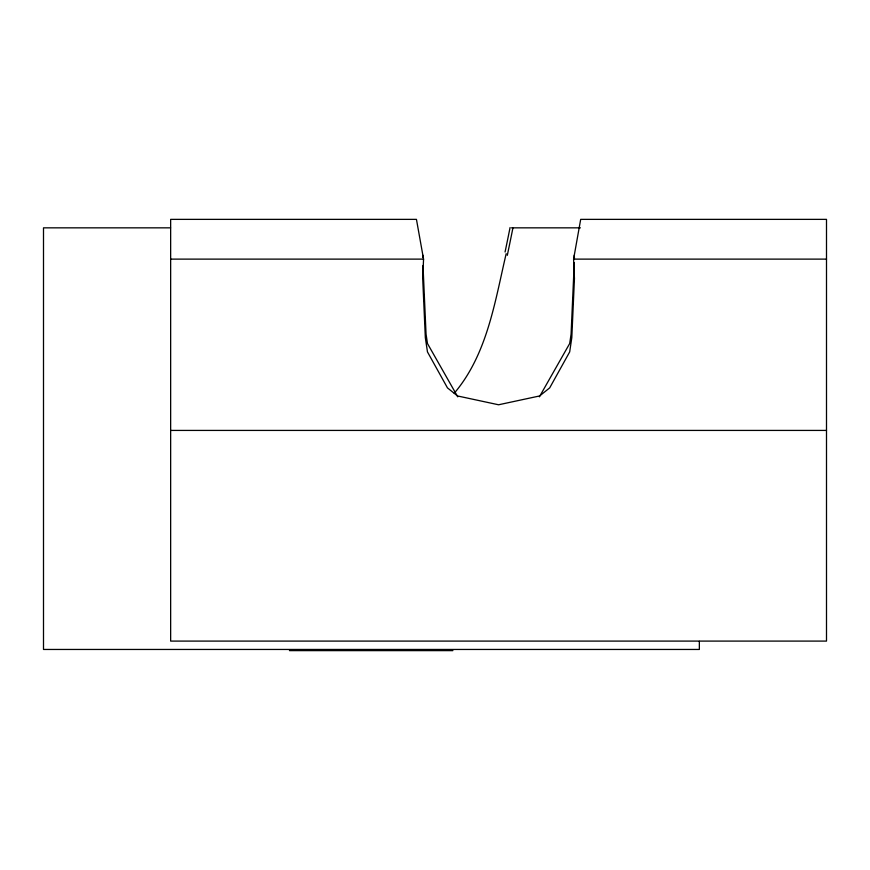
<?xml version="1.0" encoding="UTF-8"?>
<svg xmlns="http://www.w3.org/2000/svg" width="870" height="870" viewBox="0 0 870 870"><rect width="100%" height="100%" fill="white"/><g stroke="black" fill="none" stroke-linecap="round" stroke-linejoin="round"><path stroke-width="1.3" d="M422.755 257.574L422.853 255.193M423.559 259.119L422.7 278.443L425.332 337.658L427.464 351.904L447.463 387.879L457.533 395.959L498.575 404.778L539.607 395.959L549.688 387.879L569.687 351.904L571.807 337.658L574.45 278.443L573.591 259.119L580.692 219.37L826.5 219.37L826.5 641.092L170.65 641.092L170.65 219.37L416.447 219.37L423.559 259.119L170.65 259.119M574.265 262.805L571.09 334.102L569.687 343.53L539.4 396.84M506.177 253.67C494.889 301.781 487.287 354.351 454.227 393.262M170.553 227.842L43.5 227.842L43.5 649.455L699.35 649.455L699.35 641.331M511.473 227.842L580.41 227.842M573.591 259.119L826.5 259.119M170.65 430.422L826.5 430.422M289.449 650.629L452.889 650.629M457.75 396.84L427.464 343.53L426.05 334.102L422.994 265.502M574.287 255.193L574.45 258.771M512.887 228.125A279.629 28.101 -78.7 0 1 507.297 255.334M510.07 227.548A279.629 25.23 -78.7 0 1 505.068 252.006"/></g></svg>
